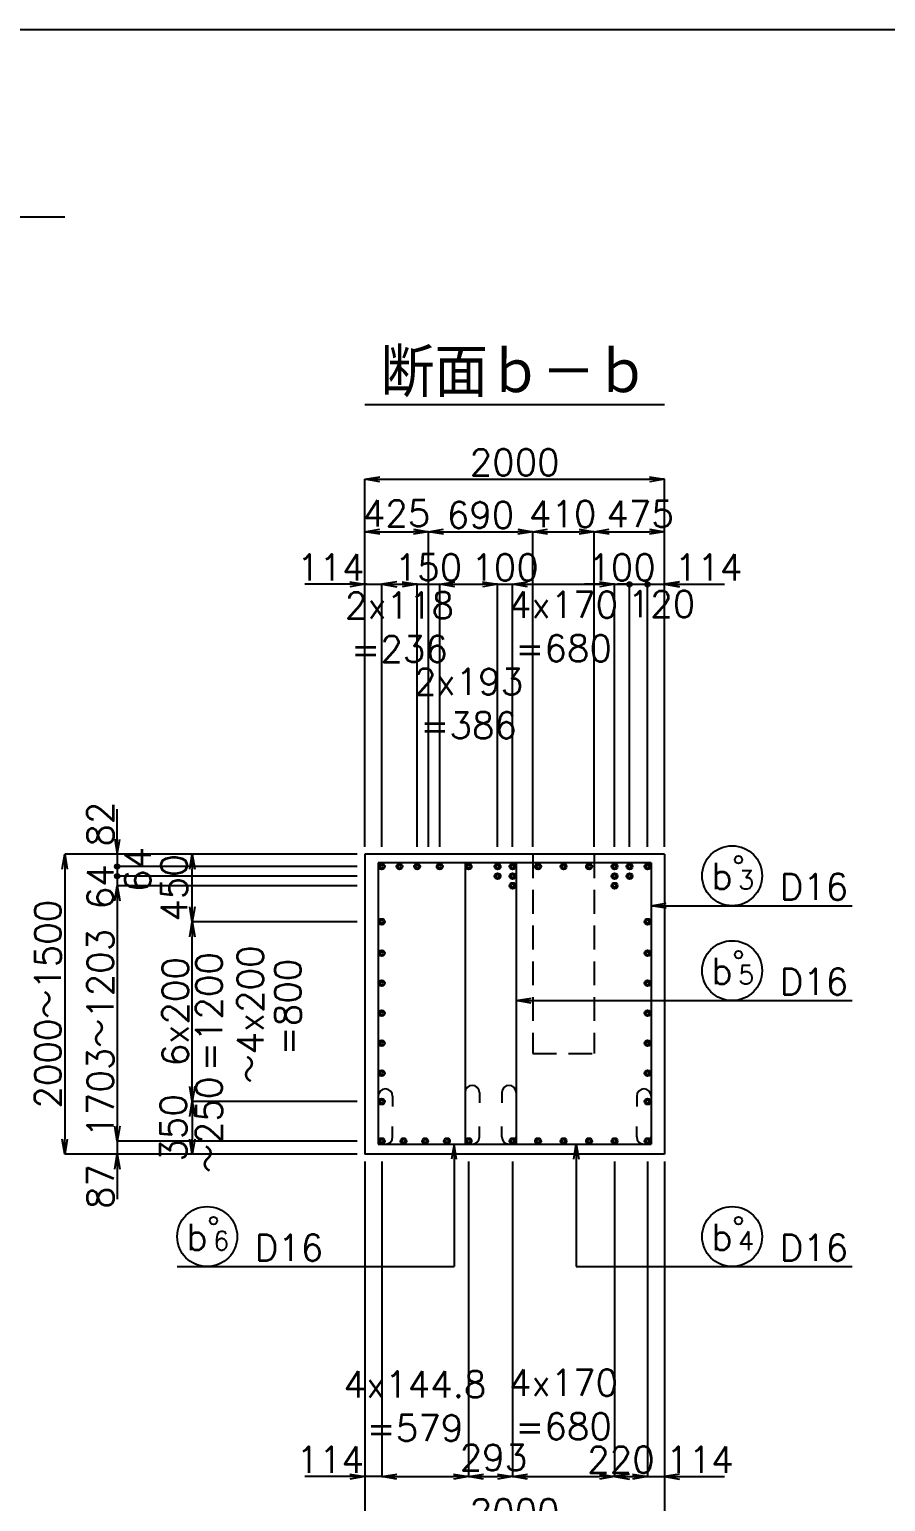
# Model space of a CAD drawing. Header units: millimetres. Extents: x -19525 to 20025, y -14225 to 14225.
# Drawn here: x 4515 to 10223, y 4033 to 13850 of the extents above; entities that cross this region are included whole.
import ezdxf

# ---------------------------------------------------------------- set-up
doc = ezdxf.new("R2010")
doc.units = ezdxf.units.MM
doc.header["$PDMODE"] = 35
doc.linetypes.add('HIDDEN2', pattern=[4.7625, 3.175, -1.5875])
for name, color, linetype in [('DIM-01', 2, 'Continuous'), ('DIM-02', 2, 'Continuous'), ('GAIKEI-01', 7, 'Continuous'), ('TEKKIN-01', 3, 'Continuous'), ('TEKKIN-02', 4, 'Continuous'), ('TEKKIN-03', 6, 'Continuous'), ('TEXT-01', 4, 'Continuous'), ('WAKU-01', 1, 'Continuous')]:
    doc.layers.add(name, color=color, linetype=linetype)
doc.styles.get("Standard").update_dxf_attribs({"font": 'txt.shx', "bigfont": 'bigfont.shx'})
doc.dimstyles.get("Standard").update_dxf_attribs({"dimscale": 50, "dimtxt": 3.5, "dimasz": 2, "dimexe": 0, "dimexo": 1, "dimgap": 0.5, "dimtad": 1, "dimdec": 0, "dimzin": 0, "dimdsep": 46, "dimtxsty": 'Standard', "dimblk1": 'OPEN', "dimblk2": 'OPEN', "dimsah": 1, "dimcen": 0, "dimclrd": 2, "dimclre": 2, "dimclrt": 6, "dimaunit": 1, "dimadec": 0, "dimazin": 0, "dimtfac": 1, "dimtdec": 4, "dimtix": 1, "dimtofl": 0, "dimtmove": 2, "dimatfit": 3, "dimldrblk": 'OPEN', "dimfxl": 0, "dimtolj": 1, "dimtzin": 0, "dimarcsym": 0})

# ---------------------------------------------------------------- blocks, each defined once
blk = doc.blocks.new('_OPEN')
at = {"color": 0, "linetype": 'ByBlock'}
for p, q in [((-1, 0.167), (0, 0)), ((0, 0), (-1, -0.167)), ((0, 0), (-1, 0))]:
    blk.add_line(p, q, dxfattribs=at)
blk = doc.blocks.new('*D82')
at = {"layer": 'DEFPOINTS', "color": 0}
for p in [(7870, 10500), (7175, 8350), (7870, 8350)]:
    blk.add_point(p, dxfattribs=at)
at = {"layer": 'DIM-01', "color": 2, "lineweight": -2}
for p, q in [((7275, 10500), (7770, 10500)), ((7870, 8400), (7870, 10500))]:
    blk.add_line(p, q, dxfattribs=at)
at = {"layer": 'DIM-01', "color": 2, "lineweight": -2, "xscale": 100, "yscale": 100, "zscale": 100, "rotation": 180}
blk.add_blockref('_OPEN', (7175, 10500), dxfattribs=at)
at = {"layer": 'DIM-01', "color": 2, "lineweight": -2, "xscale": 100, "yscale": 100, "zscale": 100}
blk.add_blockref('_OPEN', (7870, 10500), dxfattribs=at)
at = {"layer": 'DIM-01', "color": 6, "insert": (7522.5, 10612.5), "char_height": 175, "attachment_point": 5}
blk.add_mtext('\\A1;690', dxfattribs=at)
blk = doc.blocks.new('*D83')
at = {"layer": 'DEFPOINTS', "color": 0}
for p in [(8280, 10500), (7870, 8350), (8280, 8350)]:
    blk.add_point(p, dxfattribs=at)
at = {"layer": 'DIM-01', "color": 2, "lineweight": -2}
for p, q in [((7970, 10500), (8180, 10500)), ((8280, 8400), (8280, 10500))]:
    blk.add_line(p, q, dxfattribs=at)
at = {"layer": 'DIM-01', "color": 2, "lineweight": -2, "xscale": 100, "yscale": 100, "zscale": 100, "rotation": 180}
blk.add_blockref('_OPEN', (7870, 10500), dxfattribs=at)
at = {"layer": 'DIM-01', "color": 2, "lineweight": -2, "xscale": 100, "yscale": 100, "zscale": 100}
blk.add_blockref('_OPEN', (8280, 10500), dxfattribs=at)
at = {"layer": 'DIM-01', "color": 6, "insert": (8070, 10619.3), "char_height": 175, "attachment_point": 5}
blk.add_mtext('\\A1;410', dxfattribs=at)
blk = doc.blocks.new('*D84')
at = {"layer": 'DEFPOINTS', "color": 0}
for p in [(8750, 10500), (8280, 8350), (8750, 8350)]:
    blk.add_point(p, dxfattribs=at)
at = {"layer": 'DIM-01', "color": 2, "lineweight": -2}
blk.add_line((8380, 10500), (8650, 10500), dxfattribs=at)
at = {"layer": 'DIM-01', "color": 2, "lineweight": -2, "xscale": 100, "yscale": 100, "zscale": 100, "rotation": 180}
blk.add_blockref('_OPEN', (8280, 10500), dxfattribs=at)
at = {"layer": 'DIM-01', "color": 2, "lineweight": -2, "xscale": 100, "yscale": 100, "zscale": 100}
blk.add_blockref('_OPEN', (8750, 10500), dxfattribs=at)
at = {"layer": 'DIM-01', "color": 6, "insert": (8586.4, 10619.3), "char_height": 175, "attachment_point": 5}
blk.add_mtext('\\A1;475', dxfattribs=at)
blk = doc.blocks.new('*D85')
at = {"layer": 'DEFPOINTS', "color": 0}
for p in [(7736, 10150), (7636, 8350), (7736, 8350)]:
    blk.add_point(p, dxfattribs=at)
at = {"layer": 'DIM-01', "color": 2, "lineweight": -2}
blk.add_line((7736, 8400), (7736, 10150), dxfattribs=at)
at = {"layer": 'DIM-01', "color": 6, "insert": (7686, 10262.5), "char_height": 175, "attachment_point": 5}
blk.add_mtext('\\A1;100', dxfattribs=at)
blk = doc.blocks.new('*D86')
at = {"layer": 'DEFPOINTS', "color": 0}
for p in [(8416, 10150), (7736, 8350), (8416, 8350)]:
    blk.add_point(p, dxfattribs=at)
at = {"layer": 'DIM-01', "color": 2, "lineweight": -2}
for p, q in [((7836, 10150), (8316, 10150)), ((8416, 8400), (8416, 10150))]:
    blk.add_line(p, q, dxfattribs=at)
at = {"layer": 'DIM-01', "color": 2, "lineweight": -2, "xscale": 100, "yscale": 100, "zscale": 100, "rotation": 180}
blk.add_blockref('_OPEN', (7736, 10150), dxfattribs=at)
at = {"layer": 'DIM-01', "color": 2, "lineweight": -2, "xscale": 100, "yscale": 100, "zscale": 100}
blk.add_blockref('_OPEN', (8416, 10150), dxfattribs=at)
at = {"layer": 'DIM-01', "color": 6, "insert": (8076, 9868.8), "char_height": 175, "attachment_point": 5}
blk.add_mtext('\\A1;4x170\\P=680', dxfattribs=at)
blk = doc.blocks.new('*D87')
at = {"layer": 'DEFPOINTS', "color": 0}
for p in [(7250, 10150), (7100, 8350), (7250, 8350)]:
    blk.add_point(p, dxfattribs=at)
at = {"layer": 'DIM-01', "color": 2, "lineweight": -2}
blk.add_line((7250, 8400), (7250, 10150), dxfattribs=at)
at = {"layer": 'DIM-01', "color": 6, "insert": (7175, 10262.5), "char_height": 175, "attachment_point": 5}
blk.add_mtext('\\A1;150', dxfattribs=at)
blk = doc.blocks.new('*D88')
at = {"layer": 'DEFPOINTS', "color": 0}
for p in [(7636, 10150), (7250, 8350), (7636, 8350)]:
    blk.add_point(p, dxfattribs=at)
at = {"layer": 'DIM-01', "color": 2, "lineweight": -2}
for p, q in [((7350, 10150), (7536, 10150)), ((7636, 8400), (7636, 10150))]:
    blk.add_line(p, q, dxfattribs=at)
at = {"layer": 'DIM-01', "color": 2, "lineweight": -2, "xscale": 100, "yscale": 100, "zscale": 100, "rotation": 180}
blk.add_blockref('_OPEN', (7250, 10150), dxfattribs=at)
at = {"layer": 'DIM-01', "color": 2, "lineweight": -2, "xscale": 100, "yscale": 100, "zscale": 100}
blk.add_blockref('_OPEN', (7636, 10150), dxfattribs=at)
at = {"layer": 'DIM-01', "color": 6, "insert": (7443, 9355), "char_height": 175, "attachment_point": 5}
blk.add_mtext('\\A1;2x193\\P=386', dxfattribs=at)
blk = doc.blocks.new('*D89')
at = {"layer": 'DEFPOINTS', "color": 0}
for p in [(8750, 10850), (6750, 8350), (8750, 8350)]:
    blk.add_point(p, dxfattribs=at)
at = {"layer": 'DIM-01', "color": 2, "lineweight": -2}
for p, q in [((6750, 8400), (6750, 10850)), ((6850, 10850), (8650, 10850)), ((8750, 8400), (8750, 10850))]:
    blk.add_line(p, q, dxfattribs=at)
at = {"layer": 'DIM-01', "color": 2, "lineweight": -2, "xscale": 100, "yscale": 100, "zscale": 100, "rotation": 180}
blk.add_blockref('_OPEN', (6750, 10850), dxfattribs=at)
at = {"layer": 'DIM-01', "color": 2, "lineweight": -2, "xscale": 100, "yscale": 100, "zscale": 100}
blk.add_blockref('_OPEN', (8750, 10850), dxfattribs=at)
at = {"layer": 'DIM-01', "color": 6, "insert": (7750, 10962.5), "char_height": 175, "attachment_point": 5}
blk.add_mtext('\\A1;2000', dxfattribs=at)
blk = doc.blocks.new('*D90')
at = {"layer": 'DEFPOINTS', "color": 0}
for p in [(7175, 10500), (6750, 8350), (7175, 8350)]:
    blk.add_point(p, dxfattribs=at)
at = {"layer": 'DIM-01', "color": 2, "lineweight": -2}
for p, q in [((6850, 10500), (7075, 10500)), ((7175, 8400), (7175, 10500))]:
    blk.add_line(p, q, dxfattribs=at)
at = {"layer": 'DIM-01', "color": 2, "lineweight": -2, "xscale": 100, "yscale": 100, "zscale": 100, "rotation": 180}
blk.add_blockref('_OPEN', (6750, 10500), dxfattribs=at)
at = {"layer": 'DIM-01', "color": 2, "lineweight": -2, "xscale": 100, "yscale": 100, "zscale": 100}
blk.add_blockref('_OPEN', (7175, 10500), dxfattribs=at)
at = {"layer": 'DIM-01', "color": 6, "insert": (6962.5, 10622.4), "char_height": 175, "attachment_point": 5}
blk.add_mtext('\\A1;425', dxfattribs=at)
blk = doc.blocks.new('*D91')
at = {"layer": 'DEFPOINTS', "color": 0}
for p in [(6864, 10150), (6750, 8350), (6864, 8350)]:
    blk.add_point(p, dxfattribs=at)
at = {"layer": 'DIM-01', "color": 2, "lineweight": -2}
blk.add_line((6864, 8400), (6864, 10150), dxfattribs=at)
at = {"layer": 'DIM-01', "color": 6, "insert": (6524.1, 10262.5), "char_height": 175, "attachment_point": 5}
blk.add_mtext('\\A1;114', dxfattribs=at)
blk = doc.blocks.new('*D96')
at = {"layer": 'DEFPOINTS', "color": 0}
for p in [(6750, 6437.2), (5100, 6350), (6750, 6350)]:
    blk.add_point(p, dxfattribs=at)
at = {"layer": 'DIM-01', "color": 6, "insert": (4987.5, 6134.4), "char_height": 175, "attachment_point": 5, "rotation": 90}
blk.add_mtext('\\A1;87', dxfattribs=at)
blk = doc.blocks.new('*D97')
at = {"layer": 'DEFPOINTS', "color": 0}
for p in [(6750, 8350), (4750, 6350), (6750, 6350)]:
    blk.add_point(p, dxfattribs=at)
at = {"layer": 'DIM-01', "color": 2, "lineweight": -2}
for p, q in [((6700, 8350), (4750, 8350)), ((4750, 8250), (4750, 6450)), ((6700, 6350), (4750, 6350))]:
    blk.add_line(p, q, dxfattribs=at)
at = {"layer": 'DIM-01', "color": 2, "lineweight": -2, "xscale": 100, "yscale": 100, "zscale": 100}
for p, rotation in [((4750, 8350), 90), ((4750, 6350), 270)]:
    blk.add_blockref('_OPEN', p, dxfattribs=dict(at, rotation=rotation))
at = {"layer": 'DIM-01', "color": 6, "insert": (4637.5, 7350), "char_height": 175, "attachment_point": 5, "rotation": 90}
blk.add_mtext('\\A1;2000～1500', dxfattribs=at)
blk = doc.blocks.new('*D98')
at = {"layer": 'DEFPOINTS', "color": 0}
for p in [(6900, 6700), (5600, 6350), (8200, 6350)]:
    blk.add_point(p, dxfattribs=at)
at = {"layer": 'DIM-01', "color": 2, "lineweight": -2}
blk.add_line((5600, 6600), (5600, 6450), dxfattribs=at)
at = {"layer": 'DIM-01', "color": 2, "lineweight": -2, "xscale": 100, "yscale": 100, "zscale": 100}
for p, rotation in [((5600, 6700), 90), ((5600, 6350), 270)]:
    blk.add_blockref('_OPEN', p, dxfattribs=dict(at, rotation=rotation))
at = {"layer": 'DIM-01', "color": 6, "insert": (5474.9, 6525), "char_height": 175, "attachment_point": 5, "rotation": 90}
blk.add_mtext('\\A1;350', dxfattribs=at)
blk = doc.blocks.new('*D99')
at = {"layer": 'DEFPOINTS', "color": 0}
for p in [(5600, 8350), (6900, 8350), (6250, 7900)]:
    blk.add_point(p, dxfattribs=at)
at = {"layer": 'DIM-01', "color": 2, "lineweight": -2}
blk.add_line((5600, 8000), (5600, 8250), dxfattribs=at)
at = {"layer": 'DIM-01', "color": 2, "lineweight": -2, "xscale": 100, "yscale": 100, "zscale": 100}
for p, rotation in [((5600, 8350), 90), ((5600, 7900), 270)]:
    blk.add_blockref('_OPEN', p, dxfattribs=dict(at, rotation=rotation))
at = {"layer": 'DIM-01', "color": 6, "insert": (5478.3, 8125), "char_height": 175, "attachment_point": 5, "rotation": 90}
blk.add_mtext('\\A1;450', dxfattribs=at)
blk = doc.blocks.new('*D100')
at = {"layer": 'DEFPOINTS', "color": 0}
for p in [(6750, 6350), (6864, 6350), (6864, 4200)]:
    blk.add_point(p, dxfattribs=at)
at = {"layer": 'DIM-01', "color": 2, "lineweight": -2}
blk.add_line((6864, 6300), (6864, 4200), dxfattribs=at)
at = {"layer": 'DIM-01', "color": 6, "insert": (6520.4, 4312.5), "char_height": 175, "attachment_point": 5}
blk.add_mtext('\\A1;114', dxfattribs=at)
blk = doc.blocks.new('*D105')
at = {"layer": 'DEFPOINTS', "color": 0}
for p in [(6750, 6350), (8750, 6350), (8750, 3850)]:
    blk.add_point(p, dxfattribs=at)
at = {"layer": 'DIM-01', "color": 2, "lineweight": -2}
for p, q in [((6750, 6300), (6750, 3850)), ((8750, 6300), (8750, 3850)), ((6850, 3850), (8650, 3850))]:
    blk.add_line(p, q, dxfattribs=at)
at = {"layer": 'DIM-01', "color": 2, "lineweight": -2, "xscale": 100, "yscale": 100, "zscale": 100, "rotation": 180}
blk.add_blockref('_OPEN', (6750, 3850), dxfattribs=at)
at = {"layer": 'DIM-01', "color": 2, "lineweight": -2, "xscale": 100, "yscale": 100, "zscale": 100}
blk.add_blockref('_OPEN', (8750, 3850), dxfattribs=at)
at = {"layer": 'DIM-01', "color": 6, "insert": (7750, 3962.5), "char_height": 175, "attachment_point": 5}
blk.add_mtext('\\A1;2000', dxfattribs=at)
blk = doc.blocks.new('*D106')
at = {"layer": 'DEFPOINTS', "color": 0}
for p in [(8636, 6350), (8750, 6350), (8750, 4200)]:
    blk.add_point(p, dxfattribs=at)
at = {"layer": 'DIM-01', "color": 6, "insert": (8985.2, 4312.5), "char_height": 175, "attachment_point": 5}
blk.add_mtext('\\A1;114', dxfattribs=at)
blk = doc.blocks.new('*D107')
at = {"layer": 'DEFPOINTS', "color": 0}
for p in [(6864, 6350), (7443, 6350), (7443, 4200)]:
    blk.add_point(p, dxfattribs=at)
at = {"layer": 'DIM-01', "color": 2, "lineweight": -2}
for p, q in [((7443, 6300), (7443, 4200)), ((6964, 4200), (7343, 4200))]:
    blk.add_line(p, q, dxfattribs=at)
at = {"layer": 'DIM-01', "color": 2, "lineweight": -2, "xscale": 100, "yscale": 100, "zscale": 100, "rotation": 180}
blk.add_blockref('_OPEN', (6864, 4200), dxfattribs=at)
at = {"layer": 'DIM-01', "color": 2, "lineweight": -2, "xscale": 100, "yscale": 100, "zscale": 100}
blk.add_blockref('_OPEN', (7443, 4200), dxfattribs=at)
at = {"layer": 'DIM-01', "color": 6, "insert": (7085.1, 4668.8), "char_height": 175, "attachment_point": 5}
blk.add_mtext('\\A1;4x144.8\\P=579', dxfattribs=at)
blk = doc.blocks.new('*D108')
at = {"layer": 'DEFPOINTS', "color": 0}
for p in [(7443, 6350), (7736, 6350), (7736, 4200)]:
    blk.add_point(p, dxfattribs=at)
at = {"layer": 'DIM-01', "color": 2, "lineweight": -2}
for p, q in [((7736, 6300), (7736, 4200)), ((7543, 4200), (7636, 4200))]:
    blk.add_line(p, q, dxfattribs=at)
at = {"layer": 'DIM-01', "color": 2, "lineweight": -2, "xscale": 100, "yscale": 100, "zscale": 100, "rotation": 180}
blk.add_blockref('_OPEN', (7443, 4200), dxfattribs=at)
at = {"layer": 'DIM-01', "color": 2, "lineweight": -2, "xscale": 100, "yscale": 100, "zscale": 100}
blk.add_blockref('_OPEN', (7736, 4200), dxfattribs=at)
at = {"layer": 'DIM-01', "color": 6, "insert": (7608.8, 4327), "char_height": 175, "attachment_point": 5}
blk.add_mtext('\\A1;293', dxfattribs=at)
blk = doc.blocks.new('*D109')
at = {"layer": 'DEFPOINTS', "color": 0}
for p in [(7736, 6350), (8416, 6350), (8416, 4200)]:
    blk.add_point(p, dxfattribs=at)
at = {"layer": 'DIM-01', "color": 2, "lineweight": -2}
for p, q in [((8416, 6300), (8416, 4200)), ((7836, 4200), (8316, 4200))]:
    blk.add_line(p, q, dxfattribs=at)
at = {"layer": 'DIM-01', "color": 2, "lineweight": -2, "xscale": 100, "yscale": 100, "zscale": 100, "rotation": 180}
blk.add_blockref('_OPEN', (7736, 4200), dxfattribs=at)
at = {"layer": 'DIM-01', "color": 2, "lineweight": -2, "xscale": 100, "yscale": 100, "zscale": 100}
blk.add_blockref('_OPEN', (8416, 4200), dxfattribs=at)
at = {"layer": 'DIM-01', "color": 6, "insert": (8076, 4680.3), "char_height": 175, "attachment_point": 5}
blk.add_mtext('\\A1;4x170\\P=680', dxfattribs=at)
blk = doc.blocks.new('*D110')
at = {"layer": 'DEFPOINTS', "color": 0}
for p in [(8416, 6350), (8636, 6350), (8636, 4200)]:
    blk.add_point(p, dxfattribs=at)
at = {"layer": 'DIM-01', "color": 2, "lineweight": -2}
blk.add_line((8636, 6300), (8636, 4200), dxfattribs=at)
at = {"layer": 'DIM-01', "color": 6, "insert": (8458.7, 4312.5), "char_height": 175, "attachment_point": 5}
blk.add_mtext('\\A1;220', dxfattribs=at)

msp = doc.modelspace()

# ---------------------------------------------------------------- linework, layer by layer
at = {"layer": 'DIM-01'}
for p, q in [((6750, 10150), (6350, 10150)), ((6750, 10150), (6864, 10150)), ((6864, 10150), (7100, 10150)), ((7100, 10150), (7250, 10150)), ((7636, 10150), (7736, 10150)), ((8416, 10150), (8516, 10150)), ((8516, 10150), (8636, 10150)), ((8636, 10150), (8750, 10150)), ((8750, 10150), (9150, 10150)), ((5100, 8350), (5100, 8650)), ((5100, 8350), (5100, 8268)), ((5100, 8268), (5100, 8204)), ((5100, 8204), (5100, 8140)), ((5100, 6437.2), (5100, 6350)), ((5100, 6350), (5100, 6050)), ((6750, 4200), (6350, 4200)), ((6864, 4200), (6750, 4200)), ((8416, 4200), (8636, 4200)), ((8636, 4200), (8750, 4200)), ((8750, 4200), (9150, 4200))]:
    msp.add_line(p, q, dxfattribs=at)
at = {"layer": 'DIM-01', "color": 2}
for p, q in [((6764, 10150), (6664, 10150)), ((6864, 10150), (7100, 10150)), ((7100, 8400), (7100, 10150)), ((7200, 10150), (7300, 10150)), ((8316, 10150), (8216, 10150)), ((8416, 10150), (8316, 10150)), ((8416, 10150), (8516, 10150)), ((8536, 10150), (8436, 10150)), ((8516, 8400), (8516, 10150)), ((8516, 10150), (8636, 10150)), ((8616, 10150), (8716, 10150)), ((8636, 8400), (8636, 10150)), ((8636, 10150), (8750, 10150)), ((8736, 10150), (8836, 10150)), ((8850, 10150), (8950, 10150)), ((6700, 8268), (5100, 8268)), ((6700, 8204), (5100, 8204)), ((6700, 8140), (5100, 8140)), ((5100, 8104), (5100, 6537.2)), ((6700, 7900), (5600, 7900)), ((5600, 6800), (5600, 7800)), ((6700, 6700), (5600, 6700)), ((6700, 6437.2), (5100, 6437.2))]:
    msp.add_line(p, q, dxfattribs=at)
at = {"layer": 'DIM-01'}
for centre, radius in [((8516, 10150), 15), ((8516, 10150), 7.5), ((8636, 10150), 15), ((8636, 10150), 7.5), ((5100, 8268), 15), ((5100, 8268), 7.5), ((5100, 8204), 15), ((5100, 8204), 7.5)]:
    msp.add_circle(centre, radius, dxfattribs=at)
at = {"layer": 'DIM-02'}
for p, q in [((8660, 8006.5), (9000, 8006.5)), ((9000, 8006.5), (10000, 8006.5)), ((7760, 7373.5), (9000, 7373.5)), ((9000, 7373.5), (10000, 7373.5)), ((7346.5, 6416.7), (7346.5, 5600)), ((8161, 6416.7), (8161, 5600)), ((5500, 5600), (6500, 5600)), ((6500, 5600), (7346.5, 5600)), ((8161, 5600), (9000, 5600)), ((9000, 5600), (10000, 5600))]:
    msp.add_line(p, q, dxfattribs=at)
for centre in [(9200, 8206.5), (9200, 7573.5), (5700, 5800), (9200, 5800)]:
    msp.add_circle(centre, 200, dxfattribs=at)
at = {"layer": 'DIM-02', "color": 6}
for centre in [(9242.1, 8313.2), (9242.1, 7680.2), (5742.1, 5906.7), (9242.1, 5906.7)]:
    msp.add_circle(centre, 25, dxfattribs=at)
at = {"layer": 'GAIKEI-01', "ltscale": 100}
for p, q in [((6750, 8350), (6750, 6350)), ((8750, 8350), (6750, 8350)), ((8750, 8350), (8750, 6350)), ((8750, 6350), (6750, 6350))]:
    msp.add_line(p, q, dxfattribs=at)
at = {"layer": 'GAIKEI-01', "linetype": 'HIDDEN2', "ltscale": 50}
for p, q in [((7870, 8350), (7870, 7020)), ((8280, 8350), (8280, 7020)), ((7870, 7020), (8280, 7020))]:
    msp.add_line(p, q, dxfattribs=at)
at = {"layer": 'TEKKIN-01'}
for centre, radius in [((6864, 8268), 20), ((6864, 8268), 10), ((6982, 8268), 20), ((6982, 8268), 10), ((7100, 8268), 20), ((7100, 8268), 10), ((7250, 8268), 20), ((7250, 8268), 10), ((7443, 8268), 20), ((7443, 8268), 10), ((7636, 8268), 20), ((7636, 8268), 10), ((7736, 8268), 20), ((7736, 8268), 10), ((7906, 8268), 20), ((7906, 8268), 10), ((8076, 8268), 20), ((8076, 8268), 10), ((8246, 8268), 20), ((8246, 8268), 10), ((8416, 8268), 20), ((8416, 8268), 10), ((8516, 8268), 20), ((8516, 8268), 10), ((8636, 8268), 20), ((8636, 8268), 10), ((7636, 8204), 20), ((7636, 8204), 10), ((7736, 8204), 20), ((7736, 8204), 20), ((7736, 8140), 20), ((7736, 8204), 10), ((7736, 8204), 10), ((7736, 8140), 10), ((8416, 8204), 20), ((8416, 8204), 20), ((8416, 8140), 20), ((8416, 8204), 10), ((8416, 8204), 10), ((8416, 8140), 10), ((8516, 8204), 20), ((8516, 8204), 10), ((6864, 6437.2), 20), ((6864, 6437.2), 10), ((7008.7, 6437.2), 20), ((7008.7, 6437.2), 10), ((7153.5, 6437.2), 20), ((7153.5, 6437.2), 10), ((7298.2, 6437.2), 20), ((7298.2, 6437.2), 10), ((7443, 6437.2), 20), ((7443, 6437.2), 10), ((7736, 6437.2), 20), ((7736, 6437.2), 10), ((7906, 6437.2), 20), ((7906, 6437.2), 10), ((8076, 6437.2), 20), ((8076, 6437.2), 10), ((8246, 6437.2), 20), ((8246, 6437.2), 10), ((8416, 6437.2), 20), ((8416, 6437.2), 10), ((8636, 6437.2), 20), ((8636, 6437.2), 10)]:
    msp.add_circle(centre, radius, dxfattribs=at)
at = {"layer": 'TEKKIN-02'}
for centre, radius in [((6864, 7900), 20), ((6864, 7900), 10), ((8636, 7900), 20), ((8636, 7900), 20), ((8636, 7900), 10), ((8636, 7900), 10), ((6864, 7690), 20), ((6864, 7690), 10), ((8636, 7690), 20), ((8636, 7690), 10), ((6864, 7490), 20), ((6864, 7490), 10), ((8636, 7490), 20), ((8636, 7490), 10), ((6864, 7290), 20), ((6864, 7290), 10), ((8636, 7290), 20), ((8636, 7290), 10), ((6864, 7090), 20), ((6864, 7090), 10), ((8636, 7090), 20), ((8636, 7090), 10), ((6864, 6890), 20), ((6864, 6890), 10), ((8636, 6890), 20), ((8636, 6890), 10), ((6864, 6700), 20), ((6864, 6700), 10), ((8636, 6700), 20), ((8636, 6700), 20), ((8636, 6700), 10), ((8636, 6700), 10)]:
    msp.add_circle(centre, radius, dxfattribs=at)
at = {"layer": 'TEKKIN-03', "ltscale": 100}
for p, q in [((6840, 8292), (6840, 6416.7)), ((8660, 8292), (6840, 8292)), ((7419, 8292), (7419, 6416.7)), ((7760, 8292), (7760, 6416.7)), ((8660, 8292), (8660, 6416.7)), ((6936, 6736.7), (6936, 6667.7)), ((7515, 6760.7), (7515, 6691.7)), ((7664, 6760.7), (7664, 6691.7)), ((8564, 6736.7), (8564, 6667.7)), ((6936, 6464.7), (6936, 6533.7)), ((7515, 6464.7), (7515, 6533.7)), ((7664, 6464.7), (7664, 6533.7)), ((8564, 6464.7), (8564, 6533.7)), ((6840, 6416.7), (8660, 6416.7))]:
    msp.add_line(p, q, dxfattribs=at)
at = {"layer": 'TEKKIN-03'}
for centre, start, end in [((6888, 6736.7), 0, 180), ((7467, 6760.7), 0, 180), ((7712, 6760.7), 0, 180), ((8612, 6736.7), 0, 180), ((6888, 6464.7), 180, 0), ((7467, 6464.7), 180, 0), ((7712, 6464.7), 180, 0), ((8612, 6464.7), 180, 0)]:
    msp.add_arc(centre, 48, start, end, dxfattribs=at)
at = {"layer": 'TEXT-01'}
msp.add_line((-4250, 12600), (4750, 12600), dxfattribs=at)
at = {"layer": 'TEXT-01', "color": 4}
msp.add_line((6750, 11350), (8750, 11350), dxfattribs=at)
at = {"layer": 'WAKU-01'}
msp.add_line((-19525, 13850), (20025, 13850), dxfattribs=at)

# ---------------------------------------------------------------- block references
at = {"layer": 'DIM-01', "yscale": 100, "zscale": 100}
for p, xscale, rotation in [((6750, 10150), 100, 359.9999999999979), ((7100, 10150), 100, 359.9999999999979), ((5100, 8350), -100, 89.99999999999895), ((5100, 6350), 100, 90.00000000000105), ((6750, 4200), 100, 359.9999999999979), ((8636, 4200), 100, 359.9999999999979)]:
    msp.add_blockref('_OPEN', p, dxfattribs=dict(at, xscale=xscale, rotation=rotation))
at = {"layer": 'DIM-01', "xscale": -100, "yscale": 100, "zscale": 100}
for p in [(6864, 10150), (8750, 10150), (8416, 4200), (8750, 4200)]:
    msp.add_blockref('_OPEN', p, dxfattribs=at)
at = {"layer": 'DIM-01', "color": 2, "xscale": 100, "yscale": 100, "zscale": 100}
msp.add_blockref('_OPEN', (8416, 10150), dxfattribs=at)
for p, rotation in [((8750, 10150), 180), ((5100, 8140), 90), ((5600, 7900), 90), ((5600, 6700), 270), ((5100, 6437.2), 270)]:
    msp.add_blockref('_OPEN', p, dxfattribs=dict(at, rotation=rotation))
at = {"layer": 'DIM-02', "yscale": 100, "zscale": 100}
for p, xscale, rotation in [((8660, 8006.5), 100, 180.0000000000021), ((7760, 7373.5), 100, 180.0000000000021), ((7346.5, 6416.7), -100, 270.0000000000005), ((8161, 6416.7), 100, 89.99999999999947)]:
    msp.add_blockref('_OPEN', p, dxfattribs=dict(at, xscale=xscale, rotation=rotation))

# ---------------------------------------------------------------- texts
at = {"layer": 'DIM-01', "color": 6, "char_height": 175, "attachment_point": 5}
for s, insert in [('\\A1;100', (8466, 10262.5)), ('\\A1;114', (9042.8, 10262.5)), ('\\A1;2x118\\P=236', (6982, 9863.7)), ('\\A1;120', (8729.2, 10018.5))]:
    msp.add_mtext(s, dxfattribs=dict(at, insert=insert))
at = {"layer": 'DIM-01', "color": 6, "char_height": 175, "attachment_point": 5, "rotation": 90}
for s, insert in [('\\A1;82', (4987.5, 8550.9)), ('\\A1;64', (5237.5, 8247.7)), ('\\A1;64', (4987.5, 8133)), ('1703～1203', (4987.5, 7156.3)), ('\\A1;=1200', (5712.5, 7300)), ('\\A1;6x200', (5487.5, 7300)), ('～250', (5712.5, 6545.8))]:
    msp.add_mtext(s, dxfattribs=dict(at, insert=insert))
at = {"layer": 'DIM-02', "color": 6}
for s, height, p in [('b', 175, (9060.2, 8116.5)), ('3', 125, (9240.2, 8116.5)), ('D16', 175, (9516.2, 8044.9)), ('b', 175, (9060.2, 7483.5)), ('5', 125, (9240.2, 7483.5)), ('D16', 175, (9516.2, 7411.9)), ('b', 175, (5560.2, 5710)), ('6', 125, (5740.2, 5710)), ('D16', 175, (6016.2, 5638.4)), ('b', 175, (9060.2, 5710)), ('4', 125, (9240.2, 5710)), ('D16', 175, (9516.2, 5638.4))]:
    msp.add_text(s, height=height, dxfattribs=at).set_placement(p)
at = {"layer": 'TEKKIN-02', "color": 6}
for s, p in [('～4x200', (6075, 6821.7)), ('=800', (6325, 7008.3))]:
    msp.add_text(s, height=175, rotation=90, dxfattribs=at).set_placement(p)
at = {"layer": 'TEXT-01', "color": 4}
msp.add_text('断面ｂ－ｂ', height=325, dxfattribs=at).set_placement((6857.6, 11400))

# ---------------------------------------------------------------- dimensions: what is measured, and where the dimension line sits
at = {"layer": 'DIM-01'}
for base, p1, p2, override, picture, middle in [((8750, 10850), (6750, 8350), (8750, 8350), {"dimblk1": 'OPEN', "dimblk2": 'OPEN'}, '*D89', (7750, 10962.5)), ((7250, 10150), (7100, 8350), (7250, 8350), {"dimblk1": 'OPEN', "dimblk2": 'OPEN', "dimse1": 1}, '*D87', (7175, 10262.5)), ((7736, 10150), (7636, 8350), (7736, 8350), {"dimblk1": 'OPEN', "dimblk2": 'OPEN', "dimse1": 1}, '*D85', (7686, 10262.5))]:
    dim = msp.add_linear_dim(base=base, p1=p1, p2=p2, dimstyle='Standard', override=override, dxfattribs=at)
    dim.commit()
    dim.dimension.update_dxf_attribs({"geometry": picture, "text_midpoint": middle})
for base, p1, p2, override, picture, middle in [((7175, 10500), (6750, 8350), (7175, 8350), {"dimblk1": 'OPEN', "dimblk2": 'OPEN', "dimse1": 1}, '*D90', (6962.5, 10622.4)), ((8280, 10500), (7870, 8350), (8280, 8350), {"dimblk1": 'OPEN', "dimblk2": 'OPEN', "dimse1": 1}, '*D83', (8070, 10619.3)), ((6864, 10150), (6750, 8350), (6864, 8350), {"dimblk1": 'OPEN', "dimblk2": 'OPEN', "dimse1": 1}, '*D91', (6524.1, 10262.5)), ((6864, 4200), (6750, 6350), (6864, 6350), {"dimblk1": 'OPEN', "dimblk2": 'OPEN', "dimse1": 1}, '*D100', (6520.4, 4312.5)), ((7736, 4200), (7443, 6350), (7736, 6350), {"dimblk1": 'OPEN', "dimblk2": 'OPEN', "dimse1": 1}, '*D108', (7608.8, 4327)), ((8636, 4200), (8416, 6350), (8636, 6350), {"dimblk1": 'OPEN', "dimblk2": 'OPEN', "dimse1": 1}, '*D110', (8458.7, 4312.5)), ((8750, 4200), (8636, 6350), (8750, 6350), {"dimblk1": 'OPEN', "dimblk2": 'OPEN', "dimse1": 1, "dimse2": 1}, '*D106', (8985.2, 4312.5))]:
    dim = msp.add_linear_dim(base=base, p1=p1, p2=p2, dimstyle='Standard', override=override, dxfattribs=at)
    dim.commit()
    dim.dimension.update_dxf_attribs({"geometry": picture, "text_midpoint": middle, "dimtype": 160})
dim = msp.add_linear_dim(base=(7870, 10500), p1=(7175, 8350), p2=(7870, 8350), text='690', dimstyle='Standard', override={"dimblk1": 'OPEN', "dimblk2": 'OPEN', "dimse1": 1}, dxfattribs=at)
dim.commit()
dim.dimension.update_dxf_attribs({"geometry": '*D82', "text_midpoint": (7522.5, 10612.5)})
for base, p1, p2, text, override, picture, middle in [((8750, 10500), (8280, 8350), (8750, 8350), '475', {"dimblk1": 'OPEN', "dimblk2": 'OPEN', "dimse1": 1, "dimse2": 1}, '*D84', (8586.4, 10619.3)), ((7636, 10150), (7250, 8350), (7636, 8350), '2x193\\X=<>', {"dimblk1": 'OPEN', "dimblk2": 'OPEN', "dimse1": 1}, '*D88', (7443, 9355)), ((8416, 10150), (7736, 8350), (8416, 8350), '4x170\\X=<>', {"dimblk1": 'OPEN', "dimblk2": 'OPEN', "dimse1": 1}, '*D86', (8076, 9868.8)), ((7443, 4200), (6864, 6350), (7443, 6350), '4x144.8\\X=<>', {"dimblk1": 'OPEN', "dimblk2": 'OPEN', "dimse1": 1}, '*D107', (7085.1, 4668.8)), ((8416, 4200), (7736, 6350), (8416, 6350), '4x170\\X=<>', {"dimblk1": 'OPEN', "dimblk2": 'OPEN', "dimse1": 1}, '*D109', (8076, 4680.3))]:
    dim = msp.add_linear_dim(base=base, p1=p1, p2=p2, text=text, dimstyle='Standard', override=override, dxfattribs=at)
    dim.commit()
    dim.dimension.update_dxf_attribs({"geometry": picture, "text_midpoint": middle, "dimtype": 160})
dim = msp.add_linear_dim(base=(4750, 6350), p1=(6750, 8350), p2=(6750, 6350), angle=90, text='2000～1500', dimstyle='Standard', override={"dimblk1": 'OPEN', "dimblk2": 'OPEN'}, dxfattribs=at)
dim.commit()
dim.dimension.update_dxf_attribs({"geometry": '*D97', "text_midpoint": (4637.5, 7350)})
for base, p1, p2, angle, override, picture, middle in [((5600, 8350), (6250, 7900), (6900, 8350), 270, {"dimtad": 3, "dimblk1": 'OPEN', "dimblk2": 'OPEN', "dimse1": 1, "dimse2": 1}, '*D99', (5478.3, 8125)), ((5600, 6350), (6900, 6700), (8200, 6350), 90, {"dimblk1": 'OPEN', "dimblk2": 'OPEN', "dimse1": 1, "dimse2": 1}, '*D98', (5474.9, 6525)), ((5100, 6350), (6750, 6437.2), (6750, 6350), 90, {"dimblk1": 'OPEN', "dimblk2": 'OPEN', "dimse1": 1, "dimse2": 1}, '*D96', (4987.5, 6134.4))]:
    dim = msp.add_linear_dim(base=base, p1=p1, p2=p2, angle=angle, dimstyle='Standard', override=override, dxfattribs=at)
    dim.commit()
    dim.dimension.update_dxf_attribs({"geometry": picture, "text_midpoint": middle, "dimtype": 160})
dim = msp.add_linear_dim(base=(8750, 3850), p1=(6750, 6350), p2=(8750, 6350), angle=180, dimstyle='Standard', override={"dimblk1": 'OPEN', "dimblk2": 'OPEN'}, dxfattribs=at)
dim.commit()
dim.dimension.update_dxf_attribs({"geometry": '*D105', "text_midpoint": (7750, 3962.5)})

doc.saveas('drawing.dxf')
